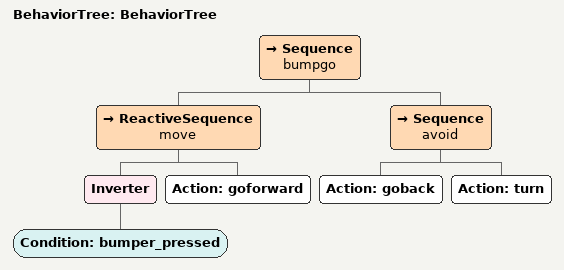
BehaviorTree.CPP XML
<?xml version="1.0"?>
<root main_tree_to_execute="BehaviorTree">
    <BehaviorTree ID="BehaviorTree">
        <Sequence name="bumpgo">
            <ReactiveSequence name="move">
                <Inverter>
                    <Condition ID="bumper_pressed"/>
                </Inverter>
                <Action ID="goforward"/>
            </ReactiveSequence>
            <Sequence name="avoid">
                <Action ID="goback"/>
                <Action ID="turn"/>
            </Sequence>
        </Sequence>
    </BehaviorTree>
</root>
